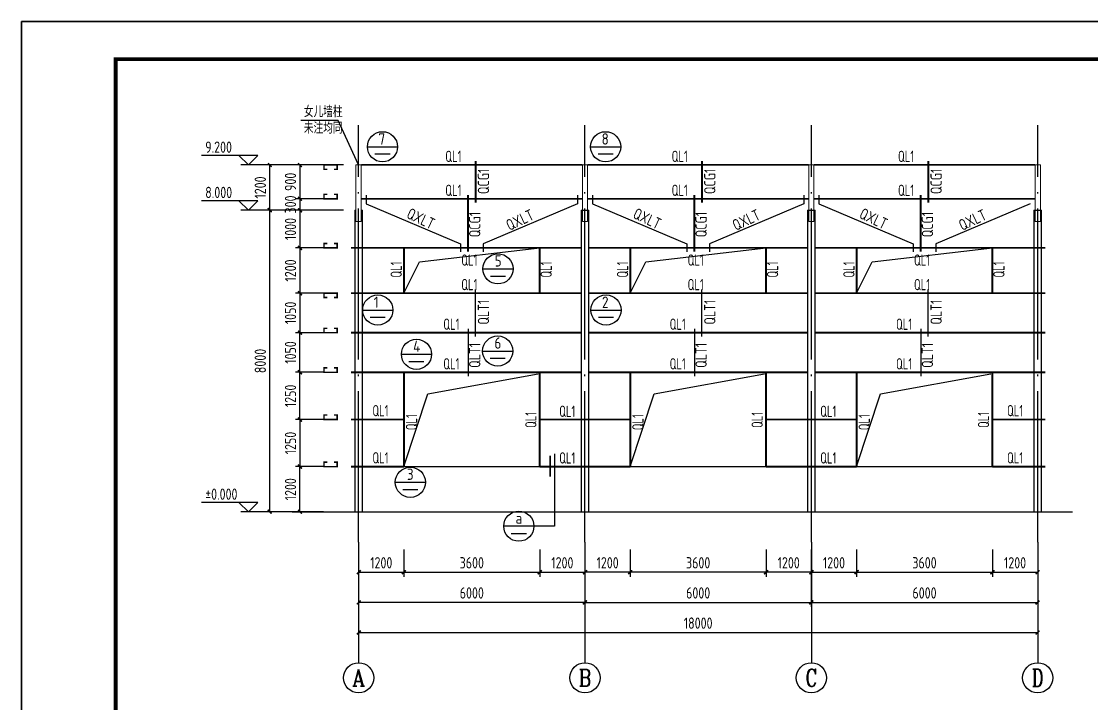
# Model space of a CAD drawing. Header units: millimetres. Extents: x 865974 to 875117, y 41124 to 44891.
# Drawn here: x 868814 to 869097.7, y 41536.7 to 41717.6 of the extents above; entities that cross this region are included whole.
import ezdxf
from ezdxf.enums import TextEntityAlignment as Align

# ---------------------------------------------------------------- set-up
doc = ezdxf.new("R2010")
doc.units = ezdxf.units.MM
doc.header["$LTSCALE"] = 1000
doc.header["$MEASUREMENT"] = 0
doc.linetypes.add('DOTE', pattern=[2.42, 2, -0.2, 0.02, -0.2])
for name, color, linetype in [('1307', 7, 'Continuous'), ('1530', 253, 'Continuous'), ('1534', 7, 'Continuous'), ('AXIS', 3, 'Continuous'), ('AXIS_TEXT', 7, 'Continuous'), ('DIM', 7, 'Continuous'), ('DOTE', 1, 'DOTE'), ('M_Prof', 2, 'Continuous'), ('标注', 7, 'Continuous'), ('梁', 4, 'Continuous'), ('檩条', 34, 'Continuous'), ('索引符号标注', 253, 'Continuous')]:
    doc.layers.add(name, color=color, linetype=linetype)
doc.layers.add('零部件', color=3, linetype='Continuous', lineweight=5)
doc.styles.add('_TCH_AXIS', font='COMPLEX', dxfattribs={"bigfont": 'GBCBIG'})
doc.styles.add('COMPLEX', font='COMPLEX')
doc.styles.add('GBHZ', font='gbenor.shx', dxfattribs={"width": 0.9, "bigfont": 'gbcbig.shx'})
doc.dimstyles.new('Y100', dxfattribs={"dimscale": 0, "dimtxt": 3, "dimasz": 0.01, "dimexe": 1.2, "dimexo": 2, "dimgap": 1, "dimtad": 1, "dimdec": 0, "dimlfac": 100, "dimzin": 0, "dimdsep": 46, "dimtxsty": 'GBHZ', "dimblk": 'DX', "dimcen": 0.09, "dimdle": 1, "dimclrd": 7, "dimclre": 7, "dimclrt": 7, "dimadec": 0, "dimazin": 0, "dimtfac": 1, "dimtdec": 0, "dimtix": 1, "dimtmove": 2, "dimatfit": 3, "dimldrblk": 'DX', "dimfxl": 0, "dimtolj": 1, "dimtzin": 0, "dimarcsym": 0})

# ---------------------------------------------------------------- blocks, each defined once
blk = doc.blocks.new('_AXISO')
blk.add_circle((0, 0), 0.5)
at = {"layer": 'AXIS_TEXT', "style": 'COMPLEX', "width": 1.041667}
blk.add_attdef('A', text='', height=0.56, dxfattribs=at).set_placement((-0.25, -0.28), (0.25, -0.28), align=Align.FIT)
blk = doc.blocks.new('DX')
at = {"color": 0, "linetype": 'ByBlock', "const_width": 40}
blk.add_lwpolyline([(-54, -51), (46, 49)], dxfattribs=at)
blk = doc.blocks.new('*D296')
at = {"layer": 'Defpoints', "color": 0, "transparency": 16777216}
for p in [(868963.42, 41579.56), (869023.42, 41579.56), (869023.42, 41563.56)]:
    blk.add_point(p, dxfattribs=at)
at = {"layer": '标注', "color": 7, "lineweight": -2, "transparency": 16777216}
for p, q in [((868963.42, 41577.56), (868963.42, 41562.36)), ((869023.42, 41577.56), (869023.42, 41562.36)), ((868963.43, 41563.56), (869023.41, 41563.56))]:
    blk.add_line(p, q, dxfattribs=at)
at = {"layer": '标注', "color": 7, "lineweight": -2, "transparency": 16777216, "xscale": 0.01, "yscale": 0.01, "zscale": 0.01, "rotation": 180}
blk.add_blockref('DX', (868963.42, 41563.56), dxfattribs=at)
at = {"layer": '标注', "color": 7, "lineweight": -2, "transparency": 16777216, "xscale": 0.01, "yscale": 0.01, "zscale": 0.01}
blk.add_blockref('DX', (869023.42, 41563.56), dxfattribs=at)
at = {"layer": '标注', "color": 7, "transparency": 16777216, "insert": (868993.42, 41566.06), "char_height": 3, "attachment_point": 5, "style": 'GBHZ'}
blk.add_mtext('\\A1;6000', dxfattribs=at)
blk = doc.blocks.new('*D297')
at = {"layer": 'Defpoints', "color": 0, "transparency": 16777216}
for p in [(868903.42, 41579.56), (868963.42, 41579.56), (868903.42, 41563.56)]:
    blk.add_point(p, dxfattribs=at)
at = {"layer": '标注', "color": 7, "lineweight": -2, "transparency": 16777216}
for p, q in [((868903.42, 41577.56), (868903.42, 41562.36)), ((868963.42, 41577.56), (868963.42, 41562.36)), ((868963.41, 41563.56), (868903.43, 41563.56))]:
    blk.add_line(p, q, dxfattribs=at)
at = {"layer": '标注', "color": 7, "lineweight": -2, "transparency": 16777216, "xscale": 0.01, "yscale": 0.01, "zscale": 0.01, "rotation": 180}
blk.add_blockref('DX', (868903.42, 41563.56), dxfattribs=at)
at = {"layer": '标注', "color": 7, "lineweight": -2, "transparency": 16777216, "xscale": 0.01, "yscale": 0.01, "zscale": 0.01}
blk.add_blockref('DX', (868963.42, 41563.56), dxfattribs=at)
at = {"layer": '标注', "color": 7, "transparency": 16777216, "insert": (868933.42, 41566.06), "char_height": 3, "attachment_point": 5, "style": 'GBHZ'}
blk.add_mtext('\\A1;6000', dxfattribs=at)
blk = doc.blocks.new('*D298')
at = {"layer": 'Defpoints', "color": 0, "transparency": 16777216}
for p in [(868903.42, 41571.56), (869083.42, 41571.56), (869083.42, 41555.56)]:
    blk.add_point(p, dxfattribs=at)
at = {"layer": '标注', "color": 7, "lineweight": -2, "transparency": 16777216}
for p, q in [((868903.42, 41569.56), (868903.42, 41554.36)), ((869083.42, 41569.56), (869083.42, 41554.36)), ((868903.43, 41555.56), (869083.41, 41555.56))]:
    blk.add_line(p, q, dxfattribs=at)
at = {"layer": '标注', "color": 7, "lineweight": -2, "transparency": 16777216, "xscale": 0.01, "yscale": 0.01, "zscale": 0.01, "rotation": 180}
blk.add_blockref('DX', (868903.42, 41555.56), dxfattribs=at)
at = {"layer": '标注', "color": 7, "lineweight": -2, "transparency": 16777216, "xscale": 0.01, "yscale": 0.01, "zscale": 0.01}
blk.add_blockref('DX', (869083.42, 41555.56), dxfattribs=at)
at = {"layer": '标注', "color": 7, "transparency": 16777216, "insert": (868993.42, 41558.06), "char_height": 3, "attachment_point": 5, "style": 'GBHZ'}
blk.add_mtext('\\A1;18000', dxfattribs=at)
blk = doc.blocks.new('*D299')
at = {"layer": 'Defpoints', "color": 0, "transparency": 16777216}
for p in [(868879.86, 41667.56), (868901.4, 41667.56), (868896.07, 41587.56)]:
    blk.add_point(p, dxfattribs=at)
at = {"layer": 'DIM', "color": 7, "lineweight": -2, "transparency": 16777216}
for p, q in [((868899.4, 41667.56), (868878.66, 41667.56)), ((868879.86, 41587.57), (868879.86, 41667.55)), ((868894.07, 41587.56), (868878.66, 41587.56))]:
    blk.add_line(p, q, dxfattribs=at)
at = {"layer": 'DIM', "color": 7, "lineweight": -2, "transparency": 16777216, "xscale": 0.01, "yscale": 0.01, "zscale": 0.01}
for p, rotation in [((868879.86, 41667.56), 90), ((868879.86, 41587.56), 270)]:
    blk.add_blockref('DX', p, dxfattribs=dict(at, rotation=rotation))
at = {"layer": 'DIM', "color": 7, "transparency": 16777216, "insert": (868877.36, 41627.56), "char_height": 3, "attachment_point": 5, "rotation": 90, "style": 'GBHZ'}
blk.add_mtext('\\A1;8000', dxfattribs=at)
blk = doc.blocks.new('*D300')
at = {"layer": 'Defpoints', "color": 0, "transparency": 16777216}
for p in [(869023.42, 41579.56), (869083.42, 41579.56), (869083.42, 41563.56)]:
    blk.add_point(p, dxfattribs=at)
at = {"layer": '标注', "color": 7, "lineweight": -2, "transparency": 16777216}
for p, q in [((869023.42, 41577.56), (869023.42, 41562.36)), ((869083.42, 41577.56), (869083.42, 41562.36)), ((869023.43, 41563.56), (869083.41, 41563.56))]:
    blk.add_line(p, q, dxfattribs=at)
at = {"layer": '标注', "color": 7, "lineweight": -2, "transparency": 16777216, "xscale": 0.01, "yscale": 0.01, "zscale": 0.01, "rotation": 180}
blk.add_blockref('DX', (869023.42, 41563.56), dxfattribs=at)
at = {"layer": '标注', "color": 7, "lineweight": -2, "transparency": 16777216, "xscale": 0.01, "yscale": 0.01, "zscale": 0.01}
blk.add_blockref('DX', (869083.42, 41563.56), dxfattribs=at)
at = {"layer": '标注', "color": 7, "transparency": 16777216, "insert": (869053.42, 41566.06), "char_height": 3, "attachment_point": 5, "style": 'GBHZ'}
blk.add_mtext('\\A1;6000', dxfattribs=at)
blk = doc.blocks.new('*D325')
at = {"layer": 'Defpoints', "color": 0, "transparency": 16777216}
for p in [(868879.86, 41679.56), (868901.4, 41679.56), (868901.4, 41667.56)]:
    blk.add_point(p, dxfattribs=at)
at = {"layer": 'DIM', "color": 7, "lineweight": -2, "transparency": 16777216}
for p, q in [((868899.4, 41679.56), (868878.66, 41679.56)), ((868879.86, 41667.57), (868879.86, 41679.55)), ((868899.4, 41667.56), (868878.66, 41667.56))]:
    blk.add_line(p, q, dxfattribs=at)
at = {"layer": 'DIM', "color": 7, "lineweight": -2, "transparency": 16777216, "xscale": 0.01, "yscale": 0.01, "zscale": 0.01}
for p, rotation in [((868879.86, 41679.56), 90), ((868879.86, 41667.56), 270)]:
    blk.add_blockref('DX', p, dxfattribs=dict(at, rotation=rotation))
at = {"layer": 'DIM', "color": 7, "transparency": 16777216, "insert": (868877.36, 41673.56), "char_height": 3, "attachment_point": 5, "rotation": 90, "style": 'GBHZ'}
blk.add_mtext('\\A1;1200', dxfattribs=at)
blk = doc.blocks.new('*D326')
at = {"layer": 'Defpoints', "color": 0, "transparency": 16777216}
for p in [(868887.86, 41599.56), (868896.07, 41599.56), (868896.07, 41587.56)]:
    blk.add_point(p, dxfattribs=at)
at = {"layer": '标注', "color": 7, "lineweight": -2, "transparency": 16777216}
for p, q in [((868894.07, 41599.56), (868886.66, 41599.56)), ((868887.86, 41587.57), (868887.86, 41599.55)), ((868894.07, 41587.56), (868886.66, 41587.56))]:
    blk.add_line(p, q, dxfattribs=at)
at = {"layer": '标注', "color": 7, "lineweight": -2, "transparency": 16777216, "xscale": 0.01, "yscale": 0.01, "zscale": 0.01}
for p, rotation in [((868887.86, 41599.56), 90), ((868887.86, 41587.56), 270)]:
    blk.add_blockref('DX', p, dxfattribs=dict(at, rotation=rotation))
at = {"layer": '标注', "color": 7, "transparency": 16777216, "insert": (868885.36, 41593.56), "char_height": 3, "attachment_point": 5, "rotation": 90, "style": 'GBHZ'}
blk.add_mtext('\\A1;1200', dxfattribs=at)
blk = doc.blocks.new('*D327')
at = {"layer": 'Defpoints', "color": 0, "transparency": 16777216}
for p in [(868896.07, 41612.06), (868887.86, 41599.56), (868896.07, 41599.56)]:
    blk.add_point(p, dxfattribs=at)
at = {"layer": '标注', "color": 7, "lineweight": -2, "transparency": 16777216}
for p, q in [((868894.07, 41612.06), (868886.66, 41612.06)), ((868887.86, 41612.05), (868887.86, 41599.57)), ((868894.07, 41599.56), (868886.66, 41599.56))]:
    blk.add_line(p, q, dxfattribs=at)
at = {"layer": '标注', "color": 7, "lineweight": -2, "transparency": 16777216, "xscale": 0.01, "yscale": 0.01, "zscale": 0.01}
for p, rotation in [((868887.86, 41612.06), 90), ((868887.86, 41599.56), 270)]:
    blk.add_blockref('DX', p, dxfattribs=dict(at, rotation=rotation))
at = {"layer": '标注', "color": 7, "transparency": 16777216, "insert": (868885.36, 41605.81), "char_height": 3, "attachment_point": 5, "rotation": 90, "style": 'GBHZ'}
blk.add_mtext('\\A1;1250', dxfattribs=at)
blk = doc.blocks.new('*D328')
at = {"layer": 'Defpoints', "color": 0, "transparency": 16777216}
for p in [(868887.86, 41635.06), (868896.07, 41635.06), (868896.07, 41624.56)]:
    blk.add_point(p, dxfattribs=at)
at = {"layer": '标注', "color": 7, "lineweight": -2, "transparency": 16777216}
for p, q in [((868894.07, 41635.06), (868886.66, 41635.06)), ((868887.86, 41624.57), (868887.86, 41635.05)), ((868894.07, 41624.56), (868886.66, 41624.56))]:
    blk.add_line(p, q, dxfattribs=at)
at = {"layer": '标注', "color": 7, "lineweight": -2, "transparency": 16777216, "xscale": 0.01, "yscale": 0.01, "zscale": 0.01}
for p, rotation in [((868887.86, 41635.06), 90), ((868887.86, 41624.56), 270)]:
    blk.add_blockref('DX', p, dxfattribs=dict(at, rotation=rotation))
at = {"layer": '标注', "color": 7, "transparency": 16777216, "insert": (868885.36, 41629.81), "char_height": 3, "attachment_point": 5, "rotation": 90, "style": 'GBHZ'}
blk.add_mtext('\\A1;1050', dxfattribs=at)
blk = doc.blocks.new('*D329')
at = {"layer": 'Defpoints', "color": 0, "transparency": 16777216}
for p in [(868896.07, 41657.56), (868887.86, 41645.56), (868896.07, 41645.56)]:
    blk.add_point(p, dxfattribs=at)
at = {"layer": '标注', "color": 7, "lineweight": -2, "transparency": 16777216}
for p, q in [((868894.07, 41657.56), (868886.66, 41657.56)), ((868887.86, 41657.55), (868887.86, 41645.57)), ((868894.07, 41645.56), (868886.66, 41645.56))]:
    blk.add_line(p, q, dxfattribs=at)
at = {"layer": '标注', "color": 7, "lineweight": -2, "transparency": 16777216, "xscale": 0.01, "yscale": 0.01, "zscale": 0.01}
for p, rotation in [((868887.86, 41657.56), 90), ((868887.86, 41645.56), 270)]:
    blk.add_blockref('DX', p, dxfattribs=dict(at, rotation=rotation))
at = {"layer": '标注', "color": 7, "transparency": 16777216, "insert": (868885.36, 41651.56), "char_height": 3, "attachment_point": 5, "rotation": 90, "style": 'GBHZ'}
blk.add_mtext('\\A1;1200', dxfattribs=at)
blk = doc.blocks.new('*D330')
at = {"layer": 'Defpoints', "color": 0, "transparency": 16777216}
for p in [(868896.07, 41679.56), (868887.86, 41670.56), (868896.07, 41670.56)]:
    blk.add_point(p, dxfattribs=at)
at = {"layer": '标注', "color": 7, "lineweight": -2, "transparency": 16777216}
for p, q in [((868894.07, 41679.56), (868886.66, 41679.56)), ((868887.86, 41679.55), (868887.86, 41670.57)), ((868894.07, 41670.56), (868886.66, 41670.56))]:
    blk.add_line(p, q, dxfattribs=at)
at = {"layer": '标注', "color": 7, "lineweight": -2, "transparency": 16777216, "xscale": 0.01, "yscale": 0.01, "zscale": 0.01}
for p, rotation in [((868887.86, 41679.56), 90), ((868887.86, 41670.56), 270)]:
    blk.add_blockref('DX', p, dxfattribs=dict(at, rotation=rotation))
at = {"layer": '标注', "color": 7, "transparency": 16777216, "insert": (868885.36, 41675.06), "char_height": 3, "attachment_point": 5, "rotation": 90, "style": 'GBHZ'}
blk.add_mtext('\\A1;900', dxfattribs=at)
blk = doc.blocks.new('*D331')
at = {"layer": 'Defpoints', "color": 0, "transparency": 16777216}
for p in [(868896.07, 41670.56), (868887.86, 41667.56), (868896.07, 41667.56)]:
    blk.add_point(p, dxfattribs=at)
at = {"layer": '标注', "color": 7, "lineweight": -2, "transparency": 16777216}
for p, q in [((868894.07, 41670.56), (868886.66, 41670.56)), ((868887.86, 41670.57), (868887.86, 41670.58)), ((868887.86, 41670.56), (868887.86, 41667.56)), ((868894.07, 41667.56), (868886.66, 41667.56)), ((868887.86, 41667.55), (868887.86, 41667.54))]:
    blk.add_line(p, q, dxfattribs=at)
at = {"layer": '标注', "color": 7, "lineweight": -2, "transparency": 16777216, "xscale": 0.01, "yscale": 0.01, "zscale": 0.01}
for p, rotation in [((868887.86, 41670.56), 270), ((868887.86, 41667.56), 90)]:
    blk.add_blockref('DX', p, dxfattribs=dict(at, rotation=rotation))
at = {"layer": '标注', "color": 7, "transparency": 16777216, "insert": (868885.36, 41669.06), "char_height": 3, "attachment_point": 5, "rotation": 90, "style": 'GBHZ'}
blk.add_mtext('\\A1;300', dxfattribs=at)
blk = doc.blocks.new('*D332')
at = {"layer": 'Defpoints', "color": 0, "transparency": 16777216}
for p in [(868896.07, 41667.56), (868887.86, 41657.56), (868896.07, 41657.56)]:
    blk.add_point(p, dxfattribs=at)
at = {"layer": '标注', "color": 7, "lineweight": -2, "transparency": 16777216}
for p, q in [((868894.07, 41667.56), (868886.66, 41667.56)), ((868887.86, 41667.55), (868887.86, 41657.57)), ((868894.07, 41657.56), (868886.66, 41657.56))]:
    blk.add_line(p, q, dxfattribs=at)
at = {"layer": '标注', "color": 7, "lineweight": -2, "transparency": 16777216, "xscale": 0.01, "yscale": 0.01, "zscale": 0.01}
for p, rotation in [((868887.86, 41667.56), 90), ((868887.86, 41657.56), 270)]:
    blk.add_blockref('DX', p, dxfattribs=dict(at, rotation=rotation))
at = {"layer": '标注', "color": 7, "transparency": 16777216, "insert": (868885.36, 41662.56), "char_height": 3, "attachment_point": 5, "rotation": 90, "style": 'GBHZ'}
blk.add_mtext('\\A1;1000', dxfattribs=at)
blk = doc.blocks.new('*D333')
at = {"layer": 'Defpoints', "color": 0, "transparency": 16777216}
for p in [(868896.07, 41645.56), (868887.86, 41635.06), (868896.07, 41635.06)]:
    blk.add_point(p, dxfattribs=at)
at = {"layer": '标注', "color": 7, "lineweight": -2, "transparency": 16777216}
for p, q in [((868894.07, 41645.56), (868886.66, 41645.56)), ((868887.86, 41645.55), (868887.86, 41635.07)), ((868894.07, 41635.06), (868886.66, 41635.06))]:
    blk.add_line(p, q, dxfattribs=at)
at = {"layer": '标注', "color": 7, "lineweight": -2, "transparency": 16777216, "xscale": 0.01, "yscale": 0.01, "zscale": 0.01}
for p, rotation in [((868887.86, 41645.56), 90), ((868887.86, 41635.06), 270)]:
    blk.add_blockref('DX', p, dxfattribs=dict(at, rotation=rotation))
at = {"layer": '标注', "color": 7, "transparency": 16777216, "insert": (868885.36, 41640.31), "char_height": 3, "attachment_point": 5, "rotation": 90, "style": 'GBHZ'}
blk.add_mtext('\\A1;1050', dxfattribs=at)
blk = doc.blocks.new('*D334')
at = {"layer": 'Defpoints', "color": 0, "transparency": 16777216}
for p in [(868887.86, 41624.56), (868896.07, 41624.56), (868896.07, 41612.06)]:
    blk.add_point(p, dxfattribs=at)
at = {"layer": '标注', "color": 7, "lineweight": -2, "transparency": 16777216}
for p, q in [((868894.07, 41624.56), (868886.66, 41624.56)), ((868887.86, 41612.07), (868887.86, 41624.55)), ((868894.07, 41612.06), (868886.66, 41612.06))]:
    blk.add_line(p, q, dxfattribs=at)
at = {"layer": '标注', "color": 7, "lineweight": -2, "transparency": 16777216, "xscale": 0.01, "yscale": 0.01, "zscale": 0.01}
for p, rotation in [((868887.86, 41624.56), 90), ((868887.86, 41612.06), 270)]:
    blk.add_blockref('DX', p, dxfattribs=dict(at, rotation=rotation))
at = {"layer": '标注', "color": 7, "transparency": 16777216, "insert": (868885.36, 41618.31), "char_height": 3, "attachment_point": 5, "rotation": 90, "style": 'GBHZ'}
blk.add_mtext('\\A1;1250', dxfattribs=at)
blk = doc.blocks.new('*D335')
at = {"layer": 'Defpoints', "color": 0, "transparency": 16777216}
for p in [(868903.42, 41579.56), (868915.42, 41579.56), (868915.42, 41571.56)]:
    blk.add_point(p, dxfattribs=at)
at = {"layer": '标注', "color": 7, "lineweight": -2, "transparency": 16777216}
for p, q in [((868903.42, 41577.56), (868903.42, 41570.36)), ((868915.42, 41577.56), (868915.42, 41570.36)), ((868903.43, 41571.56), (868915.41, 41571.56))]:
    blk.add_line(p, q, dxfattribs=at)
at = {"layer": '标注', "color": 7, "lineweight": -2, "transparency": 16777216, "xscale": 0.01, "yscale": 0.01, "zscale": 0.01, "rotation": 180}
blk.add_blockref('DX', (868903.42, 41571.56), dxfattribs=at)
at = {"layer": '标注', "color": 7, "lineweight": -2, "transparency": 16777216, "xscale": 0.01, "yscale": 0.01, "zscale": 0.01}
blk.add_blockref('DX', (868915.42, 41571.56), dxfattribs=at)
at = {"layer": '标注', "color": 7, "transparency": 16777216, "insert": (868909.42, 41574.06), "char_height": 3, "attachment_point": 5, "style": 'GBHZ'}
blk.add_mtext('\\A1;1200', dxfattribs=at)
blk = doc.blocks.new('*D336')
at = {"layer": 'Defpoints', "color": 0, "transparency": 16777216}
for p in [(868915.42, 41579.56), (868951.42, 41579.56), (868951.42, 41571.56)]:
    blk.add_point(p, dxfattribs=at)
at = {"layer": '标注', "color": 7, "lineweight": -2, "transparency": 16777216}
for p, q in [((868915.42, 41577.56), (868915.42, 41570.36)), ((868951.42, 41577.56), (868951.42, 41570.36)), ((868915.43, 41571.56), (868951.41, 41571.56))]:
    blk.add_line(p, q, dxfattribs=at)
at = {"layer": '标注', "color": 7, "lineweight": -2, "transparency": 16777216, "xscale": 0.01, "yscale": 0.01, "zscale": 0.01, "rotation": 180}
blk.add_blockref('DX', (868915.42, 41571.56), dxfattribs=at)
at = {"layer": '标注', "color": 7, "lineweight": -2, "transparency": 16777216, "xscale": 0.01, "yscale": 0.01, "zscale": 0.01}
blk.add_blockref('DX', (868951.42, 41571.56), dxfattribs=at)
at = {"layer": '标注', "color": 7, "transparency": 16777216, "insert": (868933.42, 41574.06), "char_height": 3, "attachment_point": 5, "style": 'GBHZ'}
blk.add_mtext('\\A1;3600', dxfattribs=at)
blk = doc.blocks.new('*D337')
at = {"layer": 'Defpoints', "color": 0, "transparency": 16777216}
for p in [(868951.42, 41579.56), (868963.42, 41579.56), (868963.42, 41571.56)]:
    blk.add_point(p, dxfattribs=at)
at = {"layer": '标注', "color": 7, "lineweight": -2, "transparency": 16777216}
for p, q in [((868951.42, 41577.56), (868951.42, 41570.36)), ((868963.42, 41577.56), (868963.42, 41570.36)), ((868951.43, 41571.56), (868963.41, 41571.56))]:
    blk.add_line(p, q, dxfattribs=at)
at = {"layer": '标注', "color": 7, "lineweight": -2, "transparency": 16777216, "xscale": 0.01, "yscale": 0.01, "zscale": 0.01, "rotation": 180}
blk.add_blockref('DX', (868951.42, 41571.56), dxfattribs=at)
at = {"layer": '标注', "color": 7, "lineweight": -2, "transparency": 16777216, "xscale": 0.01, "yscale": 0.01, "zscale": 0.01}
blk.add_blockref('DX', (868963.42, 41571.56), dxfattribs=at)
at = {"layer": '标注', "color": 7, "transparency": 16777216, "insert": (868957.42, 41574.06), "char_height": 3, "attachment_point": 5, "style": 'GBHZ'}
blk.add_mtext('\\A1;1200', dxfattribs=at)
blk = doc.blocks.new('*D338')
at = {"layer": 'Defpoints', "color": 0, "transparency": 16777216}
for p in [(869011.42, 41579.56), (869023.42, 41579.56), (869011.42, 41571.56)]:
    blk.add_point(p, dxfattribs=at)
at = {"layer": '标注', "color": 7, "lineweight": -2, "transparency": 16777216}
for p, q in [((869011.42, 41577.56), (869011.42, 41570.36)), ((869023.42, 41577.56), (869023.42, 41570.36)), ((869023.41, 41571.56), (869011.43, 41571.56))]:
    blk.add_line(p, q, dxfattribs=at)
at = {"layer": '标注', "color": 7, "lineweight": -2, "transparency": 16777216, "xscale": 0.01, "yscale": 0.01, "zscale": 0.01, "rotation": 180}
blk.add_blockref('DX', (869011.42, 41571.56), dxfattribs=at)
at = {"layer": '标注', "color": 7, "lineweight": -2, "transparency": 16777216, "xscale": 0.01, "yscale": 0.01, "zscale": 0.01}
blk.add_blockref('DX', (869023.42, 41571.56), dxfattribs=at)
at = {"layer": '标注', "color": 7, "transparency": 16777216, "insert": (869017.42, 41574.06), "char_height": 3, "attachment_point": 5, "style": 'GBHZ'}
blk.add_mtext('\\A1;1200', dxfattribs=at)
blk = doc.blocks.new('*D339')
at = {"layer": 'Defpoints', "color": 0, "transparency": 16777216}
for p in [(868975.42, 41579.56), (869011.42, 41579.56), (868975.42, 41571.56)]:
    blk.add_point(p, dxfattribs=at)
at = {"layer": '标注', "color": 7, "lineweight": -2, "transparency": 16777216}
for p, q in [((868975.42, 41577.56), (868975.42, 41570.36)), ((869011.42, 41577.56), (869011.42, 41570.36)), ((869011.41, 41571.56), (868975.43, 41571.56))]:
    blk.add_line(p, q, dxfattribs=at)
at = {"layer": '标注', "color": 7, "lineweight": -2, "transparency": 16777216, "xscale": 0.01, "yscale": 0.01, "zscale": 0.01, "rotation": 180}
blk.add_blockref('DX', (868975.42, 41571.56), dxfattribs=at)
at = {"layer": '标注', "color": 7, "lineweight": -2, "transparency": 16777216, "xscale": 0.01, "yscale": 0.01, "zscale": 0.01}
blk.add_blockref('DX', (869011.42, 41571.56), dxfattribs=at)
at = {"layer": '标注', "color": 7, "transparency": 16777216, "insert": (868993.42, 41574.06), "char_height": 3, "attachment_point": 5, "style": 'GBHZ'}
blk.add_mtext('\\A1;3600', dxfattribs=at)
blk = doc.blocks.new('*D340')
at = {"layer": 'Defpoints', "color": 0, "transparency": 16777216}
for p in [(868963.42, 41579.56), (868975.42, 41579.56), (868963.42, 41571.56)]:
    blk.add_point(p, dxfattribs=at)
at = {"layer": '标注', "color": 7, "lineweight": -2, "transparency": 16777216}
for p, q in [((868963.42, 41577.56), (868963.42, 41570.36)), ((868975.42, 41577.56), (868975.42, 41570.36)), ((868975.41, 41571.56), (868963.43, 41571.56))]:
    blk.add_line(p, q, dxfattribs=at)
at = {"layer": '标注', "color": 7, "lineweight": -2, "transparency": 16777216, "xscale": 0.01, "yscale": 0.01, "zscale": 0.01, "rotation": 180}
blk.add_blockref('DX', (868963.42, 41571.56), dxfattribs=at)
at = {"layer": '标注', "color": 7, "lineweight": -2, "transparency": 16777216, "xscale": 0.01, "yscale": 0.01, "zscale": 0.01}
blk.add_blockref('DX', (868975.42, 41571.56), dxfattribs=at)
at = {"layer": '标注', "color": 7, "transparency": 16777216, "insert": (868969.42, 41574.06), "char_height": 3, "attachment_point": 5, "style": 'GBHZ'}
blk.add_mtext('\\A1;1200', dxfattribs=at)
blk = doc.blocks.new('*D341')
at = {"layer": 'Defpoints', "color": 0, "transparency": 16777216}
for p in [(869023.42, 41579.56), (869035.42, 41579.56), (869035.42, 41571.56)]:
    blk.add_point(p, dxfattribs=at)
at = {"layer": '标注', "color": 7, "lineweight": -2, "transparency": 16777216}
for p, q in [((869023.42, 41577.56), (869023.42, 41570.36)), ((869035.42, 41577.56), (869035.42, 41570.36)), ((869023.43, 41571.56), (869035.41, 41571.56))]:
    blk.add_line(p, q, dxfattribs=at)
at = {"layer": '标注', "color": 7, "lineweight": -2, "transparency": 16777216, "xscale": 0.01, "yscale": 0.01, "zscale": 0.01, "rotation": 180}
blk.add_blockref('DX', (869023.42, 41571.56), dxfattribs=at)
at = {"layer": '标注', "color": 7, "lineweight": -2, "transparency": 16777216, "xscale": 0.01, "yscale": 0.01, "zscale": 0.01}
blk.add_blockref('DX', (869035.42, 41571.56), dxfattribs=at)
at = {"layer": '标注', "color": 7, "transparency": 16777216, "insert": (869029.42, 41574.06), "char_height": 3, "attachment_point": 5, "style": 'GBHZ'}
blk.add_mtext('\\A1;1200', dxfattribs=at)
blk = doc.blocks.new('*D342')
at = {"layer": 'Defpoints', "color": 0, "transparency": 16777216}
for p in [(869035.42, 41579.56), (869071.42, 41579.56), (869071.42, 41571.56)]:
    blk.add_point(p, dxfattribs=at)
at = {"layer": '标注', "color": 7, "lineweight": -2, "transparency": 16777216}
for p, q in [((869035.42, 41577.56), (869035.42, 41570.36)), ((869071.42, 41577.56), (869071.42, 41570.36)), ((869035.43, 41571.56), (869071.41, 41571.56))]:
    blk.add_line(p, q, dxfattribs=at)
at = {"layer": '标注', "color": 7, "lineweight": -2, "transparency": 16777216, "xscale": 0.01, "yscale": 0.01, "zscale": 0.01, "rotation": 180}
blk.add_blockref('DX', (869035.42, 41571.56), dxfattribs=at)
at = {"layer": '标注', "color": 7, "lineweight": -2, "transparency": 16777216, "xscale": 0.01, "yscale": 0.01, "zscale": 0.01}
blk.add_blockref('DX', (869071.42, 41571.56), dxfattribs=at)
at = {"layer": '标注', "color": 7, "transparency": 16777216, "insert": (869053.42, 41574.06), "char_height": 3, "attachment_point": 5, "style": 'GBHZ'}
blk.add_mtext('\\A1;3600', dxfattribs=at)
blk = doc.blocks.new('*D343')
at = {"layer": 'Defpoints', "color": 0, "transparency": 16777216}
for p in [(869071.42, 41579.56), (869083.42, 41579.56), (869083.42, 41571.56)]:
    blk.add_point(p, dxfattribs=at)
at = {"layer": '标注', "color": 7, "lineweight": -2, "transparency": 16777216}
for p, q in [((869071.42, 41577.56), (869071.42, 41570.36)), ((869083.42, 41577.56), (869083.42, 41570.36)), ((869071.43, 41571.56), (869083.41, 41571.56))]:
    blk.add_line(p, q, dxfattribs=at)
at = {"layer": '标注', "color": 7, "lineweight": -2, "transparency": 16777216, "xscale": 0.01, "yscale": 0.01, "zscale": 0.01, "rotation": 180}
blk.add_blockref('DX', (869071.42, 41571.56), dxfattribs=at)
at = {"layer": '标注', "color": 7, "lineweight": -2, "transparency": 16777216, "xscale": 0.01, "yscale": 0.01, "zscale": 0.01}
blk.add_blockref('DX', (869083.42, 41571.56), dxfattribs=at)
at = {"layer": '标注', "color": 7, "transparency": 16777216, "insert": (869077.42, 41574.06), "char_height": 3, "attachment_point": 5, "style": 'GBHZ'}
blk.add_mtext('\\A1;1200', dxfattribs=at)

msp = doc.modelspace()

# ---------------------------------------------------------------- linework, layer by layer
for p, q in [((868814.031, 41123.604), (868814.031, 41717.604)), ((868814.031, 41717.604), (868814.031, 41123.604))]:
    msp.add_line(p, q)
at = {"color": 0}
for p, q in [((869655.031, 41717.604), (868814.031, 41717.604)), ((868814.031, 41717.604), (869655.031, 41717.604))]:
    msp.add_line(p, q, dxfattribs=at)
at = {"color": 0, "const_width": 1}
msp.add_lwpolyline([(869645.031, 41133.604), (868839.031, 41133.604), (868839.031, 41707.604), (869645.031, 41707.604)], close=True, dxfattribs=at)
at = {"layer": '1530'}
for p, q in [((868878.66, 41679.56), (868872.188, 41679.56)), ((868878.66, 41667.56), (868872.188, 41667.56)), ((868878.66, 41587.56), (868872.188, 41587.56))]:
    msp.add_line(p, q, dxfattribs=at)
at = {"layer": '1534'}
for points in [[(868871.688, 41682.06), (868874.188, 41679.56), (868876.688, 41682.06), (868861.755, 41682.06)], [(868871.688, 41670.06), (868874.188, 41667.56), (868876.688, 41670.06), (868861.755, 41670.06)], [(868871.688, 41590.06), (868874.188, 41587.56), (868876.688, 41590.06), (868861.755, 41590.06)]]:
    msp.add_lwpolyline(points, dxfattribs=at)
at = {"layer": 'AXIS'}
for p, q in [((868903.424, 41579.56), (868903.424, 41547.56)), ((868963.424, 41579.56), (868963.424, 41547.56)), ((869023.424, 41579.56), (869023.424, 41547.56)), ((869083.424, 41579.56), (869083.424, 41547.56))]:
    msp.add_line(p, q, dxfattribs=at)
at = {"layer": 'DIM', "linetype": 'ByBlock'}
msp.add_line((868955.328, 41602.914), (868955.328, 41583.761), dxfattribs=at)
at = {"layer": 'DIM', "linetype": 'ByBlock', "const_width": 0.4}
msp.add_lwpolyline([(868954.211, 41602.432), (868954.211, 41596.937)], dxfattribs=at)
at = {"layer": 'DOTE', "linetype": 'DOTE', "ltscale": 0.02}
for p, q in [((868903.424, 41579.56), (868903.424, 41690.063)), ((868963.424, 41579.56), (868963.424, 41690.063)), ((869023.424, 41579.56), (869023.424, 41690.063)), ((869083.424, 41579.56), (869083.424, 41690.063))]:
    msp.add_line(p, q, dxfattribs=at)
at = {"layer": 'M_Prof'}
for p, q in [((868902.424, 41667.56), (868902.424, 41587.56)), ((868902.424, 41667.56), (868902.724, 41667.56)), ((868904.124, 41667.56), (868904.424, 41667.56)), ((868904.424, 41587.56), (868904.424, 41667.56)), ((868962.424, 41667.56), (868962.424, 41587.56)), ((868962.424, 41667.56), (868964.424, 41667.56)), ((868964.424, 41587.56), (868964.424, 41667.56)), ((869022.424, 41667.56), (869022.424, 41587.56)), ((869022.424, 41667.56), (869024.424, 41667.56)), ((869024.424, 41587.56), (869024.424, 41667.56)), ((869082.424, 41667.56), (869082.424, 41587.56)), ((869082.424, 41667.56), (869084.424, 41667.56)), ((869084.424, 41587.56), (869084.424, 41667.56)), ((868902.424, 41587.56), (868904.424, 41587.56)), ((868962.424, 41587.56), (868964.424, 41587.56)), ((869022.424, 41587.56), (869024.424, 41587.56)), ((869082.424, 41587.56), (869084.424, 41587.56))]:
    msp.add_line(p, q, dxfattribs=at)
at = {"layer": '标注'}
for p, q in [((868915.424, 41599.56), (868951.424, 41599.56)), ((868975.424, 41599.56), (869011.424, 41599.56)), ((869035.424, 41599.56), (869071.424, 41599.56))]:
    msp.add_line(p, q, dxfattribs=at)
at = {"layer": '梁'}
for p, q in [((868898.011, 41691.344), (868888.132, 41691.344)), ((868903.424, 41679.56), (868898.011, 41691.344))]:
    msp.add_line(p, q, dxfattribs=at)
at = {"layer": '梁', "color": 61, "linetype": 'ByBlock', "ltscale": 0.8, "const_width": 0.4}
for points in [[(868895.115, 41678.38), (868894.262, 41678.38), (868894.262, 41679.56), (868897.732, 41679.56), (868897.732, 41678.38), (868896.879, 41678.38)], [(868895.115, 41671.739), (868894.262, 41671.739), (868894.262, 41670.56), (868897.732, 41670.56), (868897.732, 41671.739), (868896.879, 41671.739)], [(868895.115, 41658.739), (868894.262, 41658.739), (868894.262, 41657.56), (868897.732, 41657.56), (868897.732, 41658.739), (868896.879, 41658.739)], [(868895.115, 41644.381), (868894.262, 41644.381), (868894.262, 41645.56), (868897.732, 41645.56), (868897.732, 41644.381), (868896.879, 41644.381)], [(868895.115, 41636.239), (868894.262, 41636.239), (868894.262, 41635.06), (868897.732, 41635.06), (868897.732, 41636.239), (868896.879, 41636.239)], [(868895.115, 41625.739), (868894.262, 41625.739), (868894.262, 41624.56), (868897.732, 41624.56), (868897.732, 41625.739), (868896.879, 41625.739)], [(868895.115, 41613.239), (868894.262, 41613.239), (868894.262, 41612.06), (868897.732, 41612.06), (868897.732, 41613.239), (868896.879, 41613.239)], [(868895.115, 41600.739), (868894.262, 41600.739), (868894.262, 41599.56), (868897.732, 41599.56), (868897.732, 41600.739), (868896.879, 41600.739)]]:
    msp.add_lwpolyline(points, dxfattribs=at)
at = {"layer": '檩条', "color": 4, "linetype": 'ByBlock'}
for p, q in [((868905.424, 41671.561), (868905.424, 41669.211)), ((868961.424, 41671.561), (868961.424, 41669.211)), ((868965.424, 41671.561), (868965.424, 41669.211)), ((869021.424, 41671.561), (869021.424, 41669.211)), ((869025.424, 41671.561), (869025.424, 41669.211)), ((868905.424, 41669.211), (868930.424, 41658.63)), ((868961.424, 41669.211), (868936.424, 41658.63)), ((868965.424, 41669.211), (868990.424, 41658.63)), ((869021.424, 41669.211), (868996.424, 41658.63)), ((869025.424, 41669.211), (869050.424, 41658.63)), ((869081.424, 41669.211), (869056.424, 41658.63)), ((868930.424, 41658.63), (868930.424, 41656.49)), ((868936.424, 41658.63), (868936.424, 41656.49)), ((868990.424, 41658.63), (868990.424, 41656.49)), ((868996.424, 41658.63), (868996.424, 41656.49)), ((869050.424, 41658.63), (869050.424, 41656.49)), ((869056.424, 41658.63), (869056.424, 41656.49)), ((868885.768, 41587.56), (869092.614, 41587.56))]:
    msp.add_line(p, q, dxfattribs=at)
at = {"layer": '檩条', "color": 4}
for p, q in [((868919.541, 41653.813), (868951.424, 41657.56)), ((868979.541, 41653.813), (869011.424, 41657.56)), ((869039.541, 41653.813), (869071.424, 41657.56)), ((868915.424, 41645.56), (868919.541, 41653.813)), ((868975.424, 41645.56), (868979.541, 41653.813)), ((869035.424, 41645.56), (869039.541, 41653.813)), ((868934.424, 41634.06), (868934.424, 41646.56)), ((868994.424, 41634.06), (868994.424, 41646.56)), ((869054.424, 41634.06), (869054.424, 41646.56)), ((868932.424, 41636.06), (868932.424, 41623.56)), ((868992.424, 41636.06), (868992.424, 41623.56)), ((869052.424, 41636.06), (869052.424, 41623.56)), ((868921.767, 41618.879), (868951.024, 41624.16)), ((868981.767, 41618.879), (869011.024, 41624.16)), ((869041.767, 41618.879), (869071.024, 41624.16)), ((868915.424, 41599.56), (868921.767, 41618.879)), ((868975.424, 41599.56), (868981.767, 41618.879)), ((869035.424, 41599.56), (869041.767, 41618.879))]:
    msp.add_line(p, q, dxfattribs=at)
at = {"layer": '檩条', "color": 4, "const_width": 0.5}
for points in [[(868904.124, 41679.56), (868962.724, 41679.56)], [(868934.424, 41669.56), (868934.424, 41680.56)], [(868964.124, 41679.56), (869022.724, 41679.56)], [(868994.424, 41669.56), (868994.424, 41680.56)], [(869082.724, 41679.56), (869024.124, 41679.56)], [(869054.424, 41669.56), (869054.424, 41680.56)], [(868904.124, 41670.56), (868962.724, 41670.56)], [(868932.424, 41671.56), (868932.424, 41656.56)], [(868964.124, 41670.56), (869022.724, 41670.56)], [(868992.424, 41671.56), (868992.424, 41656.56)], [(869082.724, 41670.56), (869024.124, 41670.56)], [(869052.424, 41671.56), (869052.424, 41656.56)], [(868901.424, 41657.56), (868962.424, 41657.56)], [(868915.424, 41645.56), (868915.424, 41657.56)], [(868951.424, 41645.56), (868951.424, 41657.56)], [(868964.424, 41657.56), (869022.424, 41657.56)], [(868975.424, 41645.56), (868975.424, 41657.56)], [(869011.424, 41645.56), (869011.424, 41657.56)], [(869085.424, 41657.56), (869024.424, 41657.56)], [(869035.424, 41645.56), (869035.424, 41657.56)], [(869071.424, 41645.56), (869071.424, 41657.56)], [(868901.424, 41645.56), (868962.424, 41645.56)], [(868964.424, 41645.56), (869022.424, 41645.56)], [(869085.424, 41645.56), (869024.424, 41645.56)], [(868901.424, 41635.06), (868962.424, 41635.06)], [(868964.424, 41635.06), (869022.424, 41635.06)], [(869085.424, 41635.06), (869024.424, 41635.06)], [(868901.424, 41624.56), (868962.424, 41624.56)], [(868915.424, 41599.56), (868915.424, 41624.56)], [(868951.424, 41599.56), (868951.424, 41624.56)], [(868964.424, 41624.56), (869022.424, 41624.56)], [(868975.424, 41599.56), (868975.424, 41624.56)], [(869011.424, 41599.56), (869011.424, 41624.56)], [(869085.424, 41624.56), (869024.424, 41624.56)], [(869035.424, 41599.56), (869035.424, 41624.56)], [(869071.424, 41599.56), (869071.424, 41624.56)], [(868901.424, 41612.06), (868915.424, 41612.06)], [(868951.424, 41612.06), (868975.424, 41612.06)], [(869035.424, 41612.06), (869011.424, 41612.06)], [(869085.424, 41612.06), (869071.424, 41612.06)]]:
    msp.add_lwpolyline(points, dxfattribs=at)
at = {"layer": '檩条', "color": 4, "linetype": 'ByBlock', "const_width": 0.5}
for points in [[(868901.424, 41599.56), (868915.424, 41599.56)], [(868951.424, 41599.56), (868975.424, 41599.56)], [(869035.424, 41599.56), (869011.424, 41599.56)], [(869085.424, 41599.56), (869071.424, 41599.56)]]:
    msp.add_lwpolyline(points, dxfattribs=at)
at = {"layer": '索引符号标注'}
for p, q in [((868905.738, 41684.363), (868913.738, 41684.363)), ((868964.886, 41684.363), (868972.886, 41684.363)), ((868907.738, 41682.447), (868911.738, 41682.447)), ((868966.886, 41682.447), (868970.886, 41682.447)), ((868936.349, 41651.991), (868944.349, 41651.991)), ((868938.349, 41650.076), (868942.349, 41650.076)), ((868904.498, 41641.075), (868912.498, 41641.075)), ((868906.498, 41639.159), (868910.498, 41639.159)), ((868964.993, 41641.075), (868972.993, 41641.075)), ((868966.993, 41639.159), (868970.993, 41639.159)), ((868914.749, 41629.34), (868922.749, 41629.34)), ((868916.749, 41627.425), (868920.749, 41627.425)), ((868936.293, 41630.207), (868944.293, 41630.207)), ((868938.293, 41628.292), (868942.293, 41628.292)), ((868913.134, 41595.41), (868921.134, 41595.41)), ((868915.134, 41593.494), (868919.134, 41593.494)), ((868955.328, 41583.761), (868941.884, 41583.761)), ((868943.884, 41581.846), (868947.884, 41581.846))]:
    msp.add_line(p, q, dxfattribs=at)
for centre in [(868909.738, 41684.363), (868968.886, 41684.363), (868940.349, 41651.991), (868908.498, 41641.075), (868968.993, 41641.075), (868918.749, 41629.34), (868940.293, 41630.207), (868917.134, 41595.41), (868945.884, 41583.761)]:
    msp.add_circle(centre, 4, dxfattribs=at)
at = {"layer": '零部件'}
for points in [[(868902.724, 41664.56), (868904.124, 41664.56), (868904.124, 41679.56), (868902.724, 41679.56)], [(868962.724, 41664.56), (868964.124, 41664.56), (868964.124, 41679.56), (868962.724, 41679.56)], [(869022.724, 41664.56), (869024.124, 41664.56), (869024.124, 41679.56), (869022.724, 41679.56)], [(869082.724, 41664.56), (869084.124, 41664.56), (869084.124, 41679.56), (869082.724, 41679.56)]]:
    msp.add_lwpolyline(points, close=True, dxfattribs=at)

# ---------------------------------------------------------------- block references
at = {"layer": 'AXIS'}
ref = msp.add_blockref('_AXISO', (868903.424, 41543.56), dxfattribs=dict(at, xscale=8, yscale=8, zscale=8))
ref.add_attrib('A', 'A', dxfattribs={"layer": 'AXIS_TEXT', "height": 4.454, "style": '_TCH_AXIS', "width": 0.888889}).set_placement((868901.727, 41541.333), (868905.121, 41541.333), align=Align.FIT)
ref = msp.add_blockref('_AXISO', (868963.424, 41543.56), dxfattribs=dict(at, xscale=8, yscale=8, zscale=8))
ref.add_attrib('A', 'B', dxfattribs={"layer": 'AXIS_TEXT', "height": 4.454, "style": '_TCH_AXIS', "width": 0.941176}).set_placement((868961.727, 41541.333), (868965.121, 41541.333), align=Align.FIT)
ref = msp.add_blockref('_AXISO', (869023.424, 41543.56), dxfattribs=dict(at, xscale=8, yscale=8, zscale=8))
ref.add_attrib('A', 'C', dxfattribs={"layer": 'AXIS_TEXT', "height": 4.659, "style": '_TCH_AXIS', "width": 0.933333}).set_placement((869021.87, 41541.23), (869024.977, 41541.23), align=Align.FIT)
ref = msp.add_blockref('_AXISO', (869083.424, 41543.56), dxfattribs=dict(at, xscale=8, yscale=8, zscale=8))
ref.add_attrib('A', 'D', dxfattribs={"layer": 'AXIS_TEXT', "height": 4.659, "style": '_TCH_AXIS', "width": 0.823529}).set_placement((869081.87, 41541.23), (869084.977, 41541.23), align=Align.FIT)

# ---------------------------------------------------------------- texts
at = {"layer": '1307', "style": 'GBHZ', "width": 0.8}
for p in [(868926.393, 41680.322), (868986.393, 41680.322), (869046.393, 41680.322), (868926.393, 41671.322), (868986.393, 41671.322), (869046.393, 41671.322), (868930.627, 41652.827), (868990.627, 41652.827), (869050.627, 41652.827), (868930.627, 41646.322), (868990.627, 41646.322), (869050.627, 41646.322), (868925.867, 41635.822), (868985.867, 41635.822), (869045.867, 41635.822), (868925.867, 41625.322), (868985.867, 41625.322), (869045.867, 41625.322), (868907.073, 41612.897), (868956.586, 41612.73), (869025.782, 41612.73), (869075.294, 41612.897), (868907.073, 41600.397), (868956.586, 41600.362), (869025.782, 41600.362), (869075.294, 41600.397)]:
    msp.add_text('QL1', height=3, dxfattribs=at).set_placement(p)
at = {"layer": '1307', "style": 'GBHZ'}
for s, rotation, width, p in [('QCG1', 90, 0.9, (868938.007, 41671.81)), ('QCG1', 90, 0.9, (868998.007, 41671.81)), ('QCG1', 90, 0.9, (869058.007, 41671.81)), ('QXLT', 334.68303, 0.9, (868915.859, 41665.584)), ('QXLT', 25.31697, 0.9, (868943.395, 41661.992)), ('QXLT', 334.68303, 0.9, (868975.859, 41665.584)), ('QXLT', 25.31697, 0.9, (869003.395, 41661.992)), ('QXLT', 334.68303, 0.9, (869035.859, 41665.584)), ('QXLT', 25.31697, 0.9, (869063.395, 41661.992)), ('QCG1', 90, 0.9, (868935.693, 41660.352)), ('QCG1', 90, 0.9, (868995.693, 41660.352)), ('QCG1', 90, 0.9, (869055.693, 41660.352)), ('QL1', 90, 0.8, (868914.878, 41649.676)), ('QL1', 90, 0.8, (868954.636, 41649.676)), ('QL1', 90, 0.8, (868974.878, 41649.676)), ('QL1', 90, 0.8, (869014.636, 41649.676)), ('QL1', 90, 0.8, (869034.878, 41649.676)), ('QL1', 90, 0.8, (869074.636, 41649.676)), ('QLT1', 90, 0.9, (868938.007, 41637.194)), ('QLT1', 90, 0.9, (868998.007, 41637.194)), ('QLT1', 90, 0.9, (869058.007, 41637.194)), ('QLT1', 90, 0.9, (868935.693, 41625.736)), ('QLT1', 90, 0.9, (868995.693, 41625.736)), ('QLT1', 90, 0.9, (869055.693, 41625.736)), ('QL1', 90, 0.8, (868950.559, 41609.802)), ('QL1', 90, 0.8, (869010.559, 41609.802)), ('QL1', 90, 0.8, (869070.559, 41609.802)), ('QL1', 90, 0.8, (868918.943, 41609.204)), ('QL1', 90, 0.8, (868978.943, 41609.204)), ('QL1', 90, 0.8, (869038.943, 41609.204))]:
    msp.add_text(s, height=3, rotation=rotation, dxfattribs=dict(at, width=width)).set_placement(p)
at = {"layer": '1534', "style": 'GBHZ', "width": 0.9}
for s, p in [('女儿墙柱', (868888.904, 41692.199)), ('未注均同', (868888.904, 41687.851)), ('9.200', (868862.753, 41682.76)), ('8.000', (868862.753, 41670.76)), ('%%P0.000', (868862.753, 41590.76))]:
    msp.add_text(s, height=3, dxfattribs=at).set_placement(p)
at = {"layer": '索引符号标注', "style": 'GBHZ'}
for s, p in [('7', (868908.671, 41684.928)), ('8', (868967.819, 41684.928)), ('5', (868939.468, 41652.617)), ('1', (868907.431, 41641.64)), ('2', (868967.926, 41641.64)), ('6', (868939.412, 41630.833)), ('4', (868917.868, 41629.966)), ('3', (868916.197, 41596.036)), ('a', (868945.003, 41584.388))]:
    msp.add_text(s, height=3, dxfattribs=at).set_placement(p)

# ---------------------------------------------------------------- dimensions: what is measured, and where the dimension line sits
at = {"layer": 'DIM'}
for base, p1, p2, angle, picture, middle in [((868879.86, 41679.56), (868901.4, 41667.56), (868901.4, 41679.56), 90, '*D325', (868877.36, 41673.56)), ((868879.86, 41667.56), (868896.066, 41587.56), (868901.4, 41667.56), 270, '*D299', (868877.36, 41627.56))]:
    dim = msp.add_linear_dim(base=base, p1=p1, p2=p2, angle=angle, dimstyle='Y100', override={"dimscale": 1}, dxfattribs=at)
    dim.commit()
    dim.dimension.update_dxf_attribs({"geometry": picture, "text_midpoint": middle})
at = {"layer": '标注'}
for base, p1, p2, angle, override, picture, middle in [((868887.86, 41670.56), (868896.066, 41679.56), (868896.066, 41670.56), 90, {"dimscale": 1}, '*D330', (868885.36, 41675.06)), ((868887.86, 41667.56), (868896.066, 41670.56), (868896.066, 41667.56), 90, {"dimscale": 1}, '*D331', (868885.36, 41669.06)), ((868887.86, 41657.56), (868896.066, 41667.56), (868896.066, 41657.56), 90, {"dimscale": 1}, '*D332', (868885.36, 41662.56)), ((868887.86, 41645.56), (868896.066, 41657.56), (868896.066, 41645.56), 270, {"dimscale": 1}, '*D329', (868885.36, 41651.56)), ((868887.86, 41635.06), (868896.066, 41645.56), (868896.066, 41635.06), 270, {"dimscale": 1}, '*D333', (868885.36, 41640.31)), ((868887.86, 41635.06), (868896.066, 41624.56), (868896.066, 41635.06), 90, {"dimscale": 1}, '*D328', (868885.36, 41629.81)), ((868887.86, 41624.56), (868896.066, 41612.06), (868896.066, 41624.56), 90, {"dimscale": 1}, '*D334', (868885.36, 41618.31)), ((868887.86, 41599.56), (868896.066, 41612.06), (868896.066, 41599.56), 270, {"dimscale": 1}, '*D327', (868885.36, 41605.81)), ((868887.86, 41599.56), (868896.066, 41587.56), (868896.066, 41599.56), 90, {"dimscale": 1}, '*D326', (868885.36, 41593.56)), ((868903.424, 41563.56), (868963.424, 41579.56), (868903.424, 41579.56), 180, {"dimscale": 1, "dimfxl": 150}, '*D297', (868933.424, 41566.06)), ((868963.424, 41571.56), (868975.424, 41579.56), (868963.424, 41579.56), 180, {"dimscale": 1}, '*D340', (868969.424, 41574.06)), ((868975.424, 41571.56), (869011.424, 41579.56), (868975.424, 41579.56), 180, {"dimscale": 1}, '*D339', (868993.424, 41574.06)), ((869011.424, 41571.56), (869023.424, 41579.56), (869011.424, 41579.56), 180, {"dimscale": 1}, '*D338', (869017.424, 41574.06))]:
    dim = msp.add_linear_dim(base=base, p1=p1, p2=p2, angle=angle, dimstyle='Y100', override=override, dxfattribs=at)
    dim.commit()
    dim.dimension.update_dxf_attribs({"geometry": picture, "text_midpoint": middle})
for base, p1, p2, override, picture, middle in [((868915.424, 41571.56), (868903.424, 41579.56), (868915.424, 41579.56), {"dimscale": 1}, '*D335', (868909.424, 41574.06)), ((868951.424, 41571.56), (868915.424, 41579.56), (868951.424, 41579.56), {"dimscale": 1}, '*D336', (868933.424, 41574.06)), ((868963.424, 41571.56), (868951.424, 41579.56), (868963.424, 41579.56), {"dimscale": 1}, '*D337', (868957.424, 41574.06)), ((869023.424, 41563.56), (868963.424, 41579.56), (869023.424, 41579.56), {"dimscale": 1, "dimfxl": 150}, '*D296', (868993.424, 41566.06)), ((869083.424, 41563.56), (869023.424, 41579.56), (869083.424, 41579.56), {"dimscale": 1, "dimfxl": 150}, '*D300', (869053.424, 41566.06)), ((869035.424, 41571.56), (869023.424, 41579.56), (869035.424, 41579.56), {"dimscale": 1}, '*D341', (869029.424, 41574.06)), ((869071.424, 41571.56), (869035.424, 41579.56), (869071.424, 41579.56), {"dimscale": 1}, '*D342', (869053.424, 41574.06)), ((869083.424, 41571.56), (869071.424, 41579.56), (869083.424, 41579.56), {"dimscale": 1}, '*D343', (869077.424, 41574.06)), ((869083.424, 41555.56), (868903.424, 41571.56), (869083.424, 41571.56), {"dimscale": 1, "dimfxl": 150}, '*D298', (868993.424, 41558.06))]:
    dim = msp.add_linear_dim(base=base, p1=p1, p2=p2, dimstyle='Y100', override=override, dxfattribs=at)
    dim.commit()
    dim.dimension.update_dxf_attribs({"geometry": picture, "text_midpoint": middle})

doc.saveas('drawing.dxf')
